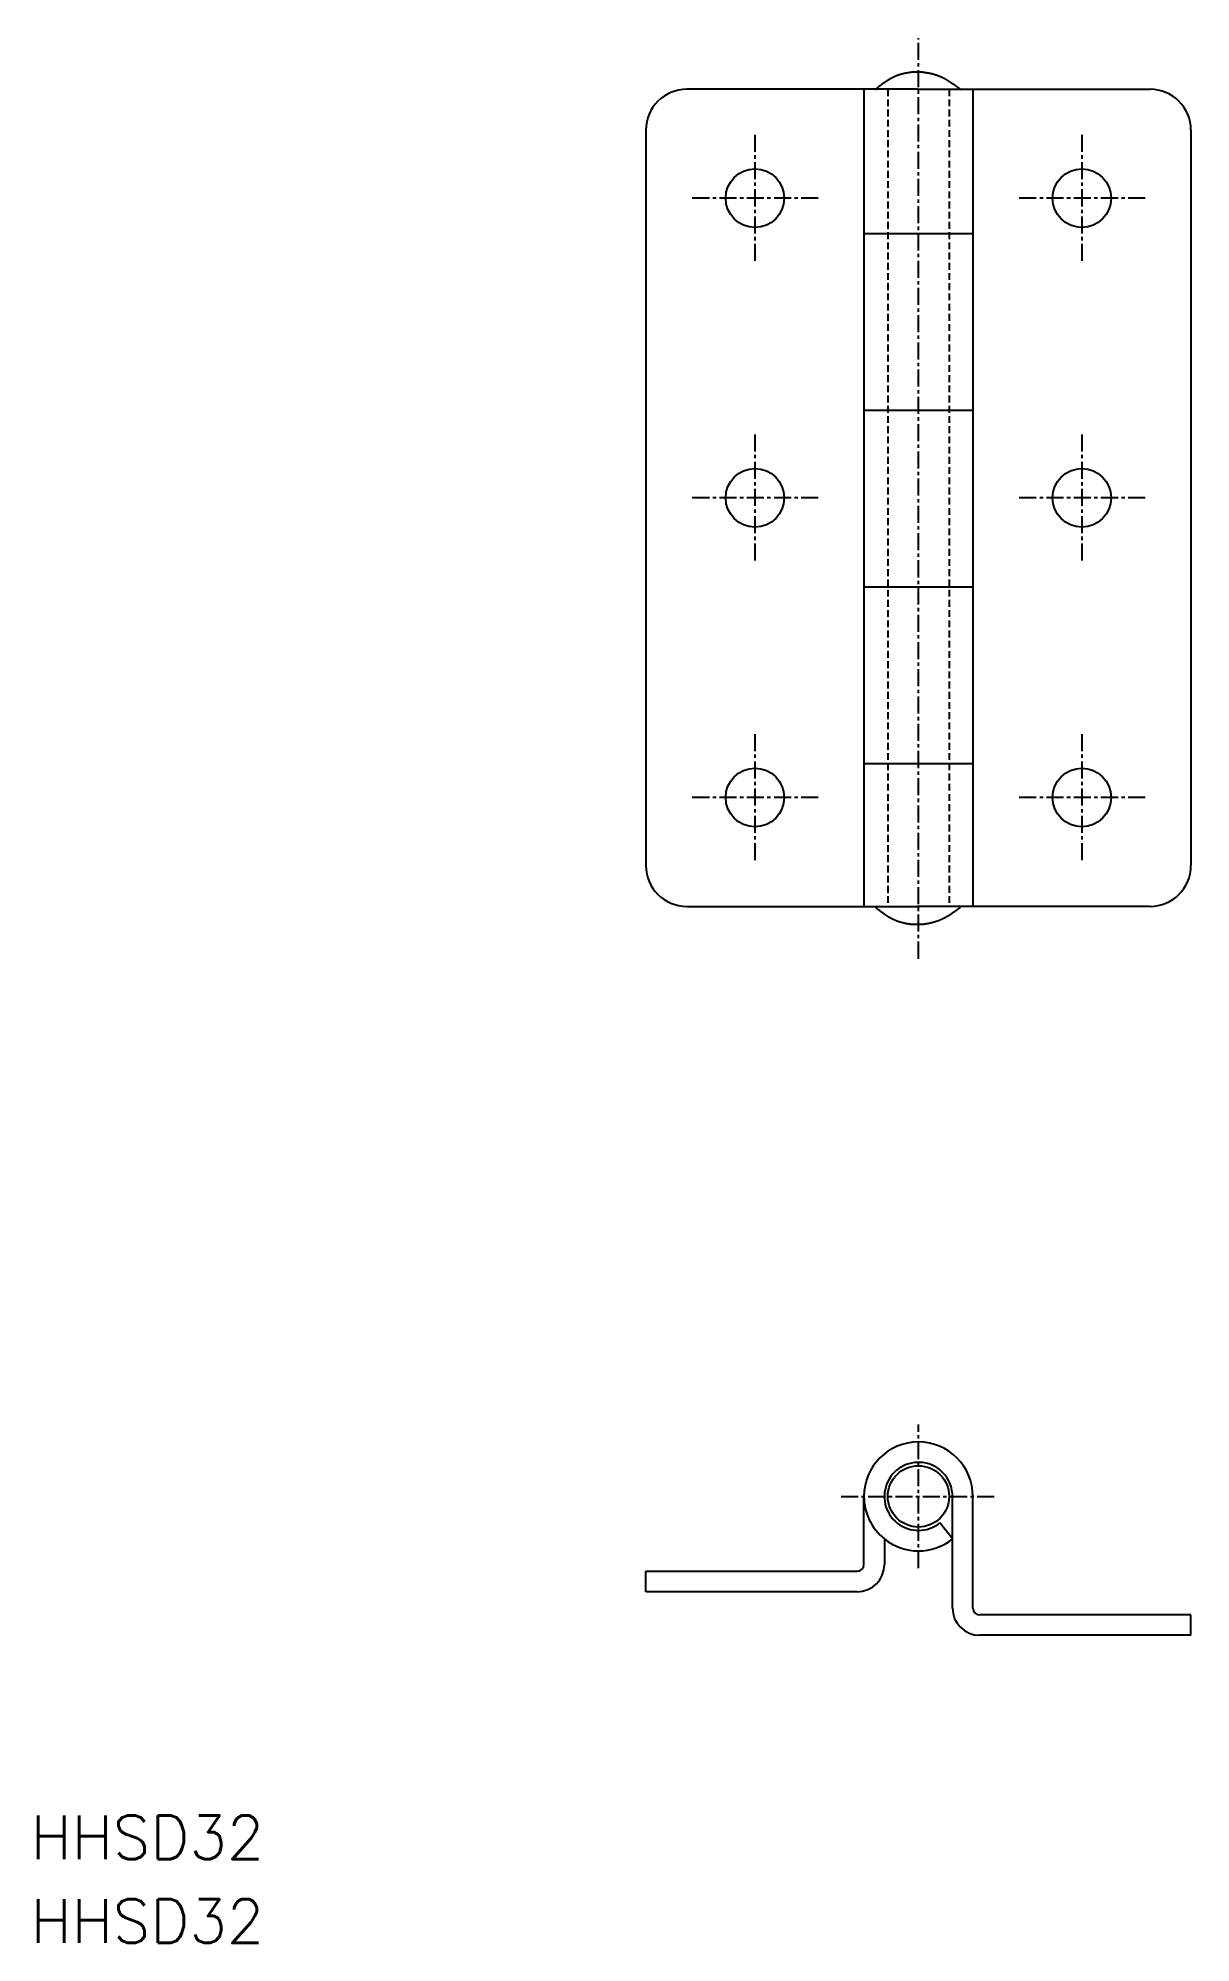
# Model space of a CAD drawing. Extents: x -65 to 20, y -76 to 64.
import ezdxf

# ---------------------------------------------------------------- set-up
doc = ezdxf.new("R2010")
doc.units = 0
doc.linetypes.add('CENTER', pattern=[2, 1.25, -0.25, 0.25, -0.25])
doc.linetypes.add('DASHED', pattern=[0.75, 0.5, -0.25])
doc.layers.get('0').update_dxf_attribs({"linetype": 'CONTINUOUS'})
doc.layers.add('CENTER', color=1, linetype='CENTER')
doc.styles.get("Standard").update_dxf_attribs({"font": 'txt.shx', "bigfont": 'bigfont.shx'})

msp = doc.modelspace()

# ---------------------------------------------------------------- linework, layer by layer
at = {"color": 7, "linetype": 'CONTINUOUS'}
for p, q in [((0, 60), (-16.94, 60)), ((-3.94, 60), (-3.94, 49.41)), ((0, 60), (17.06, 60)), ((4.06, 60), (4.06, 49.41)), ((-19.94, 57), (-19.94, 3)), ((20.06, 57), (20.06, 3)), ((-3.94, 49.41), (-3.94, 36.44)), ((-3.94, 49.41), (4.06, 49.41)), ((4.06, 49.41), (4.06, 36.44)), ((-3.94, 36.44), (-3.94, 23.47)), ((-3.94, 36.44), (4.06, 36.44)), ((4.06, 36.44), (4.06, 23.47)), ((-3.94, 23.47), (-3.94, 10.5)), ((-3.94, 23.47), (4.06, 23.47)), ((4.06, 23.47), (4.06, 10.5)), ((-3.94, 10.5), (-3.94, 0)), ((-3.94, 10.5), (4.06, 10.5)), ((4.06, 10.5), (4.06, 0)), ((-16.94, 0), (0, 0)), ((17.06, 0), (0, 0)), ((-3.94, -48.32), (-3.94, -43.32)), ((2.56, -46.44), (2.56, -43.32)), ((4.06, -51.52), (4.06, -43.32)), ((2.56, -46.44), (1.62, -45.27)), ((-2.44, -46.44), (-2.44, -48.32)), ((2.56, -51.52), (2.56, -46.44)), ((-19.94, -48.82), (-4.44, -48.82)), ((-19.94, -50.32), (-19.94, -48.82)), ((-4.44, -50.32), (-19.94, -50.32)), ((20.06, -52.02), (4.56, -52.02)), ((20.06, -53.52), (20.06, -52.02)), ((20.06, -53.52), (4.56, -53.52))]:
    msp.add_line(p, q, dxfattribs=at)
at = {"color": 3, "linetype": 'DASHED'}
for p, q in [((-2.19, 60), (-2.19, 0)), ((2.31, 60), (2.31, 0))]:
    msp.add_line(p, q, dxfattribs=at)
at = {"color": 7}
for points in [[(3.13, 60, 0), (3.1, 60.02, 0), (3.08, 60.04, 0), (3.05, 60.06, 0), (3.03, 60.07, 0), (3, 60.09, 0), (2.97, 60.11, 0), (2.95, 60.13, 0), (2.92, 60.15, 0), (2.9, 60.17, 0), (2.87, 60.18, 0), (2.85, 60.2, 0), (2.82, 60.22, 0), (2.8, 60.24, 0), (2.77, 60.26, 0), (2.75, 60.28, 0), (2.72, 60.29, 0), (2.7, 60.31, 0), (2.67, 60.33, 0), (2.65, 60.35, 0), (2.62, 60.36, 0), (2.6, 60.38, 0), (2.57, 60.4, 0), (2.54, 60.42, 0), (2.52, 60.43, 0), (2.49, 60.45, 0), (2.47, 60.47, 0), (2.44, 60.49, 0), (2.42, 60.5, 0), (2.39, 60.52, 0), (2.36, 60.54, 0), (2.34, 60.55, 0), (2.31, 60.57, 0), (2.28, 60.59, 0), (2.26, 60.6, 0), (2.23, 60.62, 0), (2.21, 60.63, 0), (2.18, 60.65, 0), (2.15, 60.66, 0), (2.13, 60.68, 0), (2.1, 60.7, 0), (2.07, 60.71, 0), (2.05, 60.73, 0), (2.02, 60.74, 0), (1.99, 60.75, 0), (1.97, 60.77, 0), (1.94, 60.78, 0), (1.91, 60.8, 0), (1.88, 60.81, 0), (1.86, 60.83, 0), (1.83, 60.84, 0), (1.8, 60.85, 0), (1.77, 60.86, 0), (1.75, 60.88, 0), (1.72, 60.89, 0), (1.69, 60.9, 0), (1.66, 60.92, 0), (1.63, 60.93, 0), (1.6, 60.94, 0), (1.58, 60.95, 0), (1.55, 60.96, 0), (1.52, 60.97, 0), (1.49, 60.98, 0), (1.46, 60.99, 0), (1.43, 61.01, 0), (1.4, 61.02, 0), (1.37, 61.03, 0), (1.34, 61.04, 0), (1.31, 61.04, 0), (1.29, 61.05, 0), (1.26, 61.06, 0), (1.23, 61.07, 0), (1.2, 61.08, 0), (1.17, 61.09, 0), (1.14, 61.1, 0), (1.11, 61.11, 0), (1.08, 61.11, 0), (1.05, 61.12, 0), (1.02, 61.13, 0), (0.99, 61.14, 0), (0.96, 61.14, 0), (0.93, 61.15, 0), (0.9, 61.16, 0), (0.87, 61.16, 0), (0.84, 61.17, 0), (0.8, 61.17, 0), (0.77, 61.18, 0), (0.74, 61.19, 0), (0.71, 61.19, 0), (0.68, 61.2, 0), (0.65, 61.2, 0), (0.62, 61.21, 0), (0.59, 61.21, 0), (0.56, 61.21, 0), (0.53, 61.22, 0), (0.5, 61.22, 0), (0.47, 61.23, 0), (0.43, 61.23, 0), (0.4, 61.23, 0), (0.37, 61.23, 0), (0.34, 61.24, 0), (0.31, 61.24, 0), (0.28, 61.24, 0), (0.25, 61.24, 0), (0.22, 61.25, 0), (0.19, 61.25, 0), (0.15, 61.25, 0), (0.12, 61.25, 0), (0.09, 61.25, 0), (0.06, 61.25, 0), (0.03, 61.25, 0), (0, 61.25, 0), (-0.03, 61.25, 0), (-0.07, 61.25, 0), (-0.1, 61.25, 0), (-0.13, 61.25, 0), (-0.16, 61.25, 0), (-0.19, 61.25, 0), (-0.22, 61.25, 0), (-0.25, 61.25, 0), (-0.28, 61.25, 0), (-0.32, 61.24, 0), (-0.35, 61.24, 0), (-0.38, 61.24, 0), (-0.41, 61.24, 0), (-0.44, 61.24, 0), (-0.47, 61.23, 0), (-0.5, 61.23, 0), (-0.53, 61.23, 0), (-0.57, 61.22, 0), (-0.6, 61.22, 0), (-0.63, 61.21, 0), (-0.66, 61.21, 0), (-0.69, 61.21, 0), (-0.72, 61.2, 0), (-0.75, 61.2, 0), (-0.78, 61.19, 0), (-0.81, 61.19, 0), (-0.84, 61.18, 0), (-0.87, 61.17, 0), (-0.9, 61.17, 0), (-0.93, 61.16, 0), (-0.96, 61.16, 0), (-1, 61.15, 0), (-1.03, 61.14, 0), (-1.06, 61.13, 0), (-1.09, 61.13, 0), (-1.12, 61.12, 0), (-1.15, 61.11, 0), (-1.18, 61.1, 0), (-1.21, 61.1, 0), (-1.24, 61.09, 0), (-1.27, 61.08, 0), (-1.29, 61.07, 0), (-1.32, 61.06, 0), (-1.35, 61.05, 0), (-1.38, 61.04, 0), (-1.41, 61.03, 0), (-1.44, 61.02, 0), (-1.47, 61.01, 0), (-1.5, 61, 0), (-1.53, 60.99, 0), (-1.56, 60.98, 0), (-1.58, 60.97, 0), (-1.61, 60.95, 0), (-1.64, 60.94, 0), (-1.67, 60.93, 0), (-1.7, 60.92, 0), (-1.73, 60.9, 0), (-1.75, 60.89, 0), (-1.78, 60.88, 0), (-1.81, 60.87, 0), (-1.84, 60.85, 0), (-1.86, 60.84, 0), (-1.89, 60.82, 0), (-1.92, 60.81, 0), (-1.94, 60.79, 0), (-1.97, 60.78, 0), (-2, 60.77, 0), (-2.03, 60.75, 0), (-2.05, 60.73, 0), (-2.08, 60.72, 0), (-2.1, 60.7, 0), (-2.13, 60.69, 0), (-2.16, 60.67, 0), (-2.18, 60.66, 0), (-2.21, 60.64, 0), (-2.24, 60.62, 0), (-2.26, 60.61, 0), (-2.29, 60.59, 0), (-2.31, 60.57, 0), (-2.34, 60.56, 0), (-2.36, 60.54, 0), (-2.39, 60.52, 0), (-2.41, 60.5, 0), (-2.44, 60.49, 0), (-2.47, 60.47, 0), (-2.49, 60.45, 0), (-2.52, 60.43, 0), (-2.54, 60.41, 0), (-2.57, 60.4, 0), (-2.59, 60.38, 0), (-2.62, 60.36, 0), (-2.64, 60.34, 0), (-2.67, 60.32, 0), (-2.69, 60.3, 0), (-2.72, 60.28, 0), (-2.74, 60.26, 0), (-2.76, 60.25, 0), (-2.79, 60.23, 0), (-2.81, 60.21, 0), (-2.84, 60.19, 0), (-2.86, 60.17, 0), (-2.89, 60.15, 0), (-2.91, 60.13, 0), (-2.94, 60.11, 0), (-2.96, 60.09, 0), (-2.99, 60.07, 0), (-3.01, 60.05, 0), (-3.03, 60.03, 0), (-3.06, 60.01, 0), (-3.08, 59.99, 0), (-3.11, 59.98, 0), (-3.13, 59.96, 0)], [(3.13, -0.09, 0), (3.1, -0.11, 0), (3.08, -0.13, 0), (3.05, -0.14, 0), (3.03, -0.16, 0), (3, -0.18, 0), (2.97, -0.2, 0), (2.95, -0.22, 0), (2.92, -0.24, 0), (2.9, -0.25, 0), (2.87, -0.27, 0), (2.85, -0.29, 0), (2.82, -0.31, 0), (2.8, -0.33, 0), (2.77, -0.34, 0), (2.75, -0.36, 0), (2.72, -0.38, 0), (2.7, -0.4, 0), (2.67, -0.42, 0), (2.65, -0.43, 0), (2.62, -0.45, 0), (2.6, -0.47, 0), (2.57, -0.49, 0), (2.54, -0.5, 0), (2.52, -0.52, 0), (2.49, -0.54, 0), (2.47, -0.56, 0), (2.44, -0.57, 0), (2.42, -0.59, 0), (2.39, -0.61, 0), (2.36, -0.62, 0), (2.34, -0.64, 0), (2.31, -0.66, 0), (2.28, -0.67, 0), (2.26, -0.69, 0), (2.23, -0.71, 0), (2.21, -0.72, 0), (2.18, -0.74, 0), (2.15, -0.75, 0), (2.13, -0.77, 0), (2.1, -0.78, 0), (2.07, -0.8, 0), (2.05, -0.81, 0), (2.02, -0.83, 0), (1.99, -0.84, 0), (1.97, -0.86, 0), (1.94, -0.87, 0), (1.91, -0.89, 0), (1.88, -0.9, 0), (1.86, -0.91, 0), (1.83, -0.93, 0), (1.8, -0.94, 0), (1.77, -0.95, 0), (1.75, -0.97, 0), (1.72, -0.98, 0), (1.69, -0.99, 0), (1.66, -1, 0), (1.63, -1.02, 0), (1.6, -1.03, 0), (1.58, -1.04, 0), (1.55, -1.05, 0), (1.52, -1.06, 0), (1.49, -1.07, 0), (1.46, -1.08, 0), (1.43, -1.09, 0), (1.4, -1.1, 0), (1.37, -1.11, 0), (1.34, -1.12, 0), (1.31, -1.13, 0), (1.29, -1.14, 0), (1.26, -1.15, 0), (1.23, -1.16, 0), (1.2, -1.17, 0), (1.17, -1.18, 0), (1.14, -1.19, 0), (1.11, -1.19, 0), (1.08, -1.2, 0), (1.05, -1.21, 0), (1.02, -1.22, 0), (0.99, -1.22, 0), (0.96, -1.23, 0), (0.93, -1.24, 0), (0.9, -1.24, 0), (0.87, -1.25, 0), (0.84, -1.26, 0), (0.8, -1.26, 0), (0.77, -1.27, 0), (0.74, -1.27, 0), (0.71, -1.28, 0), (0.68, -1.28, 0), (0.65, -1.29, 0), (0.62, -1.29, 0), (0.59, -1.3, 0), (0.56, -1.3, 0), (0.53, -1.31, 0), (0.5, -1.31, 0), (0.47, -1.31, 0), (0.43, -1.32, 0), (0.4, -1.32, 0), (0.37, -1.32, 0), (0.34, -1.33, 0), (0.31, -1.33, 0), (0.28, -1.33, 0), (0.25, -1.33, 0), (0.22, -1.33, 0), (0.19, -1.34, 0), (0.15, -1.34, 0), (0.12, -1.34, 0), (0.09, -1.34, 0), (0.06, -1.34, 0), (0.03, -1.34, 0), (0, -1.34, 0), (-0.03, -1.34, 0), (-0.07, -1.34, 0), (-0.1, -1.34, 0), (-0.13, -1.34, 0), (-0.16, -1.34, 0), (-0.19, -1.34, 0), (-0.22, -1.34, 0), (-0.25, -1.34, 0), (-0.28, -1.33, 0), (-0.32, -1.33, 0), (-0.35, -1.33, 0), (-0.38, -1.33, 0), (-0.41, -1.33, 0), (-0.44, -1.32, 0), (-0.47, -1.32, 0), (-0.5, -1.32, 0), (-0.53, -1.31, 0), (-0.56, -1.31, 0), (-0.6, -1.31, 0), (-0.63, -1.3, 0), (-0.66, -1.3, 0), (-0.69, -1.29, 0), (-0.72, -1.29, 0), (-0.75, -1.28, 0), (-0.78, -1.28, 0), (-0.81, -1.27, 0), (-0.84, -1.27, 0), (-0.87, -1.26, 0), (-0.9, -1.26, 0), (-0.93, -1.25, 0), (-0.96, -1.24, 0), (-1, -1.24, 0), (-1.03, -1.23, 0), (-1.06, -1.22, 0), (-1.09, -1.22, 0), (-1.12, -1.21, 0), (-1.15, -1.2, 0), (-1.18, -1.19, 0), (-1.21, -1.18, 0), (-1.24, -1.17, 0), (-1.26, -1.17, 0), (-1.29, -1.16, 0), (-1.32, -1.15, 0), (-1.35, -1.14, 0), (-1.38, -1.13, 0), (-1.41, -1.12, 0), (-1.44, -1.11, 0), (-1.47, -1.1, 0), (-1.5, -1.09, 0), (-1.53, -1.08, 0), (-1.56, -1.06, 0), (-1.58, -1.05, 0), (-1.61, -1.04, 0), (-1.64, -1.03, 0), (-1.67, -1.02, 0), (-1.7, -1.01, 0), (-1.73, -0.99, 0), (-1.75, -0.98, 0), (-1.78, -0.97, 0), (-1.81, -0.95, 0), (-1.84, -0.94, 0), (-1.86, -0.93, 0), (-1.89, -0.91, 0), (-1.92, -0.9, 0), (-1.94, -0.88, 0), (-1.97, -0.87, 0), (-2, -0.85, 0), (-2.03, -0.84, 0), (-2.05, -0.82, 0), (-2.08, -0.81, 0), (-2.1, -0.79, 0), (-2.13, -0.78, 0), (-2.16, -0.76, 0), (-2.18, -0.74, 0), (-2.21, -0.73, 0), (-2.24, -0.71, 0), (-2.26, -0.69, 0), (-2.29, -0.68, 0), (-2.31, -0.66, 0), (-2.34, -0.64, 0), (-2.36, -0.63, 0), (-2.39, -0.61, 0), (-2.41, -0.59, 0), (-2.44, -0.57, 0), (-2.47, -0.56, 0), (-2.49, -0.54, 0), (-2.52, -0.52, 0), (-2.54, -0.5, 0), (-2.57, -0.48, 0), (-2.59, -0.46, 0), (-2.62, -0.45, 0), (-2.64, -0.43, 0), (-2.67, -0.41, 0), (-2.69, -0.39, 0), (-2.72, -0.37, 0), (-2.74, -0.35, 0), (-2.76, -0.33, 0), (-2.79, -0.31, 0), (-2.81, -0.3, 0), (-2.84, -0.28, 0), (-2.86, -0.26, 0), (-2.89, -0.24, 0), (-2.91, -0.22, 0), (-2.94, -0.2, 0), (-2.96, -0.18, 0), (-2.99, -0.16, 0), (-3.01, -0.14, 0), (-3.03, -0.12, 0), (-3.06, -0.1, 0), (-3.08, -0.08, 0), (-3.11, -0.06, 0), (-3.13, -0.04, 0)]]:
    msp.add_polyline3d(points, dxfattribs=at)
at = {"color": 7, "linetype": 'CONTINUOUS'}
for centre, radius in [((-11.94, 52), 2.15), ((12.06, 52), 2.15), ((-11.94, 30), 2.15), ((12.06, 30), 2.15), ((-11.94, 8), 2.15), ((12.06, 8), 2.15), ((0.06, -43.32), 2.25)]:
    msp.add_circle(centre, radius, dxfattribs=at)
for centre, radius, start, end in [((-16.94, 57), 3, 90, 180), ((17.06, 57), 3, 0, 90), ((-16.94, 3), 3, 180, 270), ((17.06, 3), 3, 270, 0), ((0.06, -43.32), 4, 0, 180), ((0.06, -43.32), 2.5, 0, 308.6822), ((0.06, -43.32), 4, 180, 231.3178), ((0.06, -43.32), 4, 231.3178, 308.6822), ((-4.44, -48.32), 2, 270, 0), ((-4.44, -48.32), 0.5, 270, 0), ((4.56, -51.52), 2, 180, 270), ((4.56, -51.52), 0.5, 180, 270)]:
    msp.add_arc(centre, radius, start, end, dxfattribs=at)
at = {"layer": 'CENTER', "color": 1, "linetype": 'CENTER'}
for p, q in [((0.06, -3.84), (0.06, 63.75)), ((-11.94, 56.65), (-11.94, 47.35)), ((12.06, 56.65), (12.06, 47.35)), ((-7.29, 52), (-16.59, 52)), ((16.71, 52), (7.41, 52)), ((-11.94, 34.65), (-11.94, 25.35)), ((12.06, 34.65), (12.06, 25.35)), ((-7.29, 30), (-16.59, 30)), ((16.71, 30), (7.41, 30)), ((-11.94, 12.65), (-11.94, 3.35)), ((12.06, 12.65), (12.06, 3.35)), ((-7.29, 8), (-16.59, 8)), ((16.71, 8), (7.41, 8)), ((0.06, -48.58), (0.06, -38.05)), ((-5.62, -43.32), (5.74, -43.32))]:
    msp.add_line(p, q, dxfattribs=at)

# ---------------------------------------------------------------- texts
at = {"color": 7, "linetype": 'CONTINUOUS'}
for p in [(-65.11, -69.95), (-65.11, -76.1)]:
    msp.add_text('HHSD32', height=3.2, dxfattribs=at).set_placement(p)

doc.saveas('drawing.dxf')
